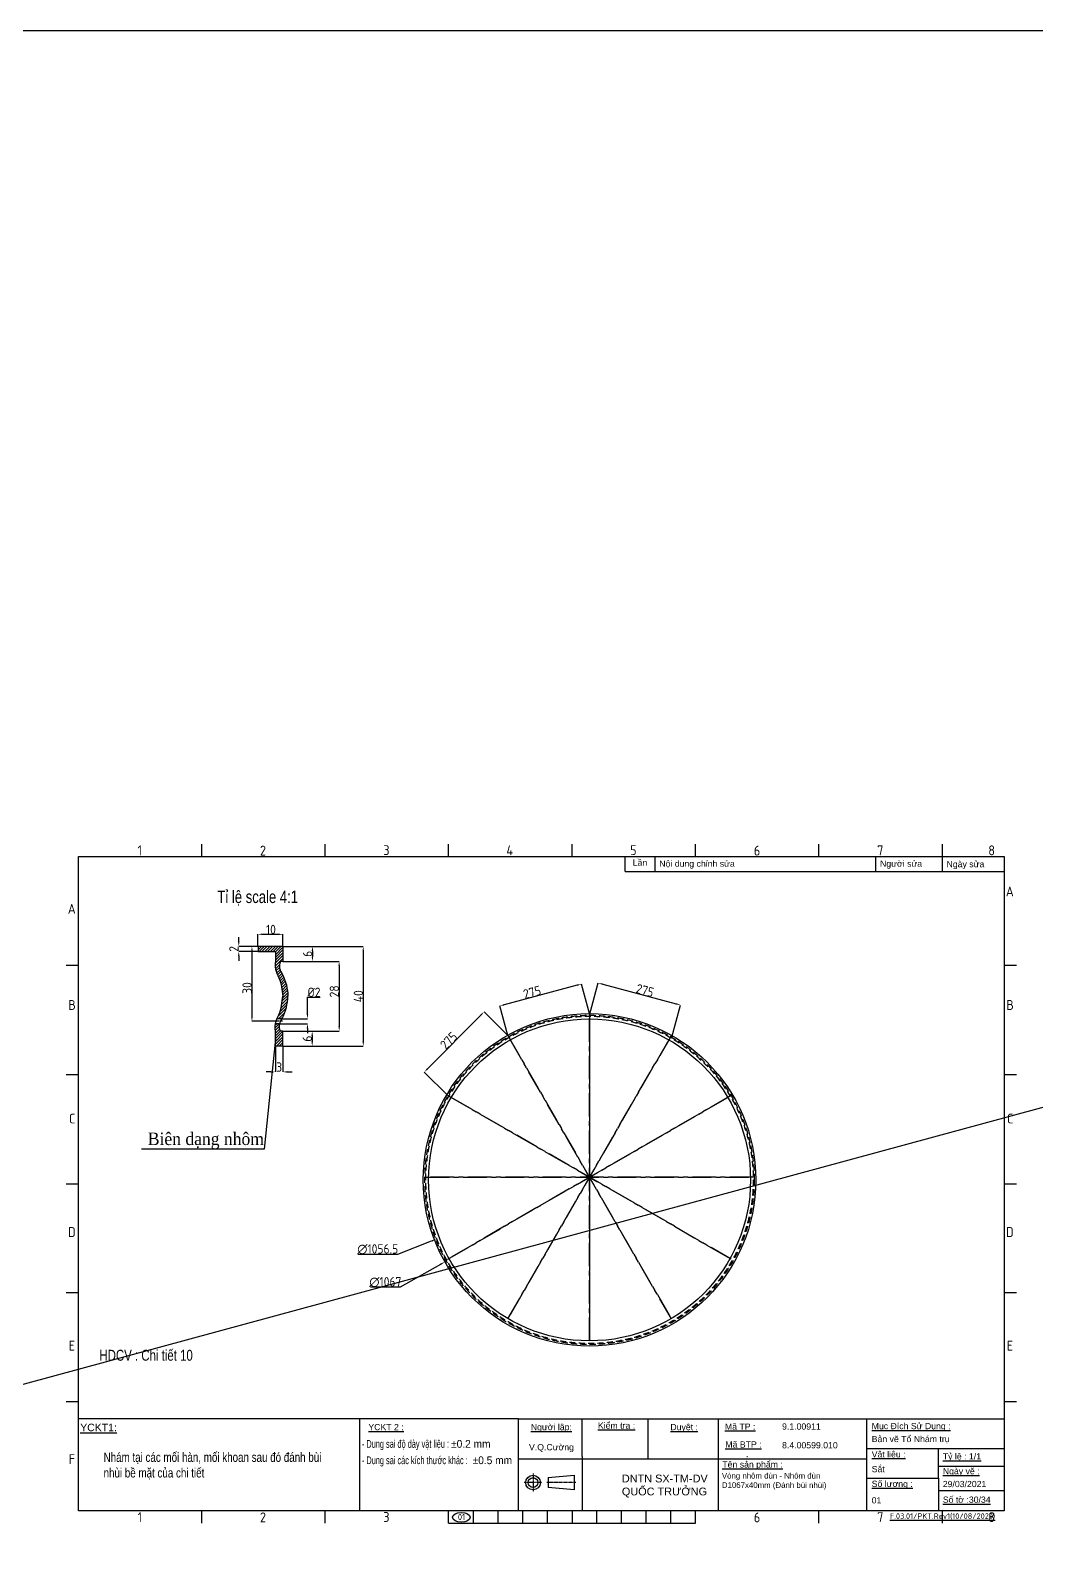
# Model space of a CAD drawing. Header units: millimetres. Extents: x -205945 to -46279, y 28253 to 108078.
# Drawn here: x -82761 to -79536, y 42130 to 47014 of the extents above; entities that cross this region are included whole.
import ezdxf
from ezdxf import colors
from ezdxf.entities.mleader import LeaderData, LeaderLine
from ezdxf.math import Vec2, Vec3

# ---------------------------------------------------------------- set-up
doc = ezdxf.new("R2010")
doc.units = ezdxf.units.MM
doc.header["$PDMODE"] = 2
for name, pattern in [('CENTER', [2, 1.25, -0.25, 0.25, -0.25]), ('CENTERX2', [4, 2.5, -0.5, 0.5, -0.5]), ('CONTPVMNIL', [0]), ('DASHEDX2', [1.5, 1, -0.5])]:
    doc.linetypes.add(name, pattern=pattern)
doc.layers.get('0').update_dxf_attribs({"linetype": 'CONTPVMNIL'})
doc.layers.get('DEFPOINTS').update_dxf_attribs({"color": 6})
for name, color, linetype in [('CENTER', 1, 'CENTERX2'), ('FRAME050', 6, 'Continuous'), ('hatch', 4, 'DASHEDX2'), ('MAIN', 7, 'Continuous')]:
    doc.layers.add(name, color=color, linetype=linetype)
doc.styles.add('ISOCP', font='isocp')
doc.styles.add('SLDTEXTSTYLE1', font='timesi.ttf', dxfattribs={"width": 0.933})
doc.styles.add('SLDTEXTSTYLE3', font='TXT', dxfattribs={"width": 0.65, "bigfont": 'bigfont'})
doc.styles.get("Standard").update_dxf_attribs({"font": 'isocp.shx'})
doc.styles.add('style1', font='arial.ttf', dxfattribs={"width": 0.75})
doc.dimstyles.new('Dim20$0', dxfattribs={"dimtxt": 20, "dimasz": 10, "dimexe": 0, "dimexo": 0, "dimgap": 0.6, "dimtad": 1, "dimtoh": 1, "dimdsep": 46, "dimtxsty": 'ISOCP', "dimcen": 0, "dimclrd": 3, "dimclre": 3, "dimclrt": 7, "dimadec": 3, "dimazin": 2, "dimtp": 0.05, "dimtm": 0.05, "dimtfac": 0.7, "dimtofl": 0, "dimtmove": 0, "dimatfit": 3, "dimfxl": 0, "dimtolj": 1, "dimarcsym": 0})
doc.dimstyles.new('Dim20$3', dxfattribs={"dimtxt": 20, "dimasz": 10, "dimexe": 0, "dimexo": 0, "dimgap": 0.6, "dimtad": 1, "dimtoh": 1, "dimdsep": 46, "dimtxsty": 'ISOCP', "dimcen": 0, "dimclrd": 3, "dimclre": 3, "dimclrt": 7, "dimadec": 3, "dimazin": 2, "dimtp": 0.05, "dimtm": 0.05, "dimtfac": 0.7, "dimtofl": 0, "dimtmove": 0, "dimatfit": 3, "dimfxl": 0, "dimtolj": 1, "dimarcsym": 0})

# ---------------------------------------------------------------- blocks, each defined once
blk = doc.blocks.new('ẢERHAEEH')
at = {"layer": 'FRAME050'}
for p, q in [((-261.36, 213.96), (-261.36, 217.92)), ((-221.76, 213.96), (-221.76, 217.92)), ((-182.16, 213.96), (-182.16, 217.92)), ((-142.56, 213.96), (-142.56, 217.92)), ((-102.96, 213.96), (-102.96, 217.92)), ((-63.36, 213.96), (-63.36, 217.92)), ((-23.76, 213.96), (-23.76, 217.92)), ((-300.96, 178.96), (-304.92, 178.96)), ((0, 178.96), (-3.96, 178.96)), ((-300.96, 143.96), (-304.92, 143.96)), ((0, 143.96), (-3.96, 143.96)), ((-304.92, 108.96), (-300.96, 108.96)), ((-3.96, 108.96), (0, 108.96)), ((-300.96, 73.96), (-304.92, 73.96)), ((0, 73.96), (-3.96, 73.96)), ((-300.96, 38.96), (-304.92, 38.96)), ((0, 38.96), (-3.96, 38.96)), ((-261.36, 0), (-261.36, 3.96)), ((-221.76, 0), (-221.76, 3.96)), ((-182.16, 0), (-182.16, 3.96)), ((-182.16, 0), (-102.96, 0)), ((-174.24, 0), (-174.24, 3.96)), ((-166.32, 0), (-166.32, 3.96)), ((-158.4, 0), (-158.4, 3.96)), ((-150.48, 0), (-150.48, 3.96)), ((-142.56, 3.96), (-142.56, 0)), ((-134.64, 0), (-134.64, 3.96)), ((-126.72, 0), (-126.72, 3.96)), ((-118.8, 0), (-118.8, 3.96)), ((-110.88, 0), (-110.88, 3.96)), ((-102.96, 0), (-102.96, 3.96)), ((-63.36, 0), (-63.36, 3.96)), ((-23.76, 0), (-23.76, 3.96))]:
    blk.add_line(p, q, dxfattribs=at)
at = {"layer": 'MAIN', "color": 7, "linetype": 'Continuous'}
blk.add_lwpolyline([(-300.96, 213.96), (-3.96, 213.96), (-3.96, 3.96), (-300.96, 3.96)], close=True, dxfattribs=at)
at = {"layer": 'FRAME050', "style": 'ISOCP'}
for s, p in [('1', (-281.95, 214.36)), ('2', (-242.72, 214.28)), ('3', (-203.13, 214.42)), ('4', (-163.63, 214.36)), ('5', (-123.93, 214.42)), ('6', (-84.25, 214.28)), ('7', (-44.67, 214.36)), ('8', (-9.03, 214.36)), ('A', (-3.41, 201.17)), ('A', (-304.37, 195.59)), ('B', (-304.21, 164.74)), ('B', (-3.25, 164.74)), ('C', (-303.97, 128.3)), ('C', (-3.01, 128.3)), ('D', (-304.3, 91.87)), ('D', (-3.34, 91.87)), ('E', (-304.05, 55.44)), ('E', (-3.09, 55.44)), ('F', (-304.05, 19.01)), ('1', (-281.95, 0.4)), ('2', (-242.72, 0.32)), ('3', (-203.13, 0.46)), ('6', (-84.25, 0.32)), ('7', (-44.67, 0.4)), ('8', (-9.03, 0.4))]:
    blk.add_text(s, height=3.17, dxfattribs=at).set_placement(p)
blk = doc.blocks.new('*D168')
at = {"color": 3, "lineweight": -2, "ltscale": 30, "transparency": 16777216}
for p, q in [((-81975.1, 43755.2), (-81975.1, 43672.4)), ((-81951.1, 43755.2), (-81951.1, 43672.4)), ((-81990.1, 43672.4), (-82005.1, 43672.4)), ((-81936.1, 43672.4), (-81921.1, 43672.4))]:
    blk.add_line(p, q, dxfattribs=at)
at = {"color": 3, "ltscale": 30, "transparency": 16777216}
for points in [[(-81990.1, 43674.9), (-81990.1, 43669.9), (-81975.1, 43672.4)], [(-81936.1, 43674.9), (-81936.1, 43669.9), (-81951.1, 43672.4)]]:
    blk.add_solid(points, dxfattribs=at)
at = {"layer": 'DEFPOINTS', "color": 0, "ltscale": 30, "transparency": 16777216}
for p in [(-81975.1, 43755.2), (-81951.1, 43755.2), (-81951.1, 43672.4)]:
    blk.add_point(p, dxfattribs=at)
at = {"color": 7, "ltscale": 30, "transparency": 16777216, "insert": (-81963.1, 43688), "char_height": 30, "attachment_point": 5, "style": 'ISOCP'}
blk.add_mtext('\\A1;3', dxfattribs=at)
blk = doc.blocks.new('*D169')
at = {"color": 3, "lineweight": -2, "ltscale": 30, "transparency": 16777216}
for p, q in [((-81951.1, 43803.2), (-81857.2, 43803.2)), ((-81857.2, 43788.2), (-81857.2, 43770.2)), ((-81951.1, 43755.2), (-81857.2, 43755.2))]:
    blk.add_line(p, q, dxfattribs=at)
at = {"color": 3, "ltscale": 30, "transparency": 16777216}
for points in [[(-81859.7, 43788.2), (-81854.7, 43788.2), (-81857.2, 43803.2)], [(-81859.7, 43770.2), (-81854.7, 43770.2), (-81857.2, 43755.2)]]:
    blk.add_solid(points, dxfattribs=at)
at = {"layer": 'DEFPOINTS', "color": 0, "ltscale": 30, "transparency": 16777216}
for p in [(-81951.1, 43803.2), (-81951.1, 43755.2), (-81857.2, 43755.2)]:
    blk.add_point(p, dxfattribs=at)
at = {"color": 7, "ltscale": 30, "transparency": 16777216, "insert": (-81872.8, 43779.2), "char_height": 30, "attachment_point": 5, "rotation": 90, "style": 'ISOCP'}
blk.add_mtext('\\A1;6', dxfattribs=at)
blk = doc.blocks.new('*D170')
at = {"color": 3, "lineweight": -2, "ltscale": 30, "transparency": 16777216}
for p, q in [((-81951.1, 44075.2), (-81856.4, 44075.2)), ((-81856.4, 44060.2), (-81856.4, 44042.2)), ((-81951.1, 44027.2), (-81856.4, 44027.2))]:
    blk.add_line(p, q, dxfattribs=at)
at = {"color": 3, "ltscale": 30, "transparency": 16777216}
for points in [[(-81858.9, 44060.2), (-81853.9, 44060.2), (-81856.4, 44075.2)], [(-81858.9, 44042.2), (-81853.9, 44042.2), (-81856.4, 44027.2)]]:
    blk.add_solid(points, dxfattribs=at)
at = {"layer": 'DEFPOINTS', "color": 0, "ltscale": 30, "transparency": 16777216}
for p in [(-81951.1, 44075.2), (-81951.1, 44027.2), (-81856.4, 44027.2)]:
    blk.add_point(p, dxfattribs=at)
at = {"color": 7, "ltscale": 30, "transparency": 16777216, "insert": (-81872, 44051.2), "char_height": 30, "attachment_point": 5, "rotation": 90, "style": 'ISOCP'}
blk.add_mtext('\\A1;6', dxfattribs=at)
blk = doc.blocks.new('*D171')
at = {"color": 3, "lineweight": -2, "ltscale": 30, "transparency": 16777216}
for p, q in [((-82031.1, 44075.2), (-82031.1, 44114)), ((-82016.1, 44114), (-81966.1, 44114)), ((-81951.1, 44075.2), (-81951.1, 44114))]:
    blk.add_line(p, q, dxfattribs=at)
at = {"color": 3, "ltscale": 30, "transparency": 16777216}
for points in [[(-82016.1, 44116.5), (-82016.1, 44111.5), (-82031.1, 44114)], [(-81966.1, 44116.5), (-81966.1, 44111.5), (-81951.1, 44114)]]:
    blk.add_solid(points, dxfattribs=at)
at = {"layer": 'DEFPOINTS', "color": 0, "ltscale": 30, "transparency": 16777216}
for p in [(-81951.1, 44114), (-82031.1, 44075.2), (-81951.1, 44075.2)]:
    blk.add_point(p, dxfattribs=at)
at = {"color": 7, "ltscale": 30, "transparency": 16777216, "insert": (-81989.7, 44129.6), "char_height": 30, "attachment_point": 5, "style": 'ISOCP'}
blk.add_mtext('\\A1;10', dxfattribs=at)
blk = doc.blocks.new('*D172')
at = {"color": 3, "lineweight": -2, "ltscale": 30, "transparency": 16777216}
for p, q in [((-82092.8, 44090.2), (-82092.8, 44105.2)), ((-82031.1, 44075.2), (-82092.8, 44075.2)), ((-82031.1, 44059.2), (-82092.8, 44059.2)), ((-82092.8, 44044.2), (-82092.8, 44029.2))]:
    blk.add_line(p, q, dxfattribs=at)
at = {"color": 3, "ltscale": 30, "transparency": 16777216}
for points in [[(-82095.3, 44090.2), (-82090.3, 44090.2), (-82092.8, 44075.2)], [(-82095.3, 44044.2), (-82090.3, 44044.2), (-82092.8, 44059.2)]]:
    blk.add_solid(points, dxfattribs=at)
at = {"layer": 'DEFPOINTS', "color": 0, "ltscale": 30, "transparency": 16777216}
for p in [(-82092.8, 44059.2), (-82031.1, 44075.2), (-82031.1, 44059.2)]:
    blk.add_point(p, dxfattribs=at)
at = {"color": 7, "ltscale": 30, "transparency": 16777216, "insert": (-82108.4, 44067.2), "char_height": 30, "attachment_point": 5, "rotation": 90, "style": 'ISOCP'}
blk.add_mtext('\\A1;2', dxfattribs=at)
blk = doc.blocks.new('*D166')
at = {"color": 3, "lineweight": -2, "ltscale": 30, "transparency": 16777216}
for p, q in [((-81872.5, 43858.2), (-81872.5, 43912.4)), ((-81872.5, 43912.4), (-81831.1, 43912.4)), ((-81961.3, 43827.2), (-81872.5, 43827.2)), ((-81953.7, 43843.2), (-81872.5, 43843.2)), ((-81872.5, 43812.2), (-81872.5, 43797.2))]:
    blk.add_line(p, q, dxfattribs=at)
at = {"color": 3, "ltscale": 30, "transparency": 16777216}
for points in [[(-81875, 43858.2), (-81870, 43858.2), (-81872.5, 43843.2)], [(-81875, 43812.2), (-81870, 43812.2), (-81872.5, 43827.2)]]:
    blk.add_solid(points, dxfattribs=at)
at = {"layer": 'DEFPOINTS', "color": 0, "ltscale": 30, "transparency": 16777216}
for p in [(-81961.3, 43827.2, 0), (-81953.7, 43843.2, 0), (-81872.5, 43827.2)]:
    blk.add_point(p, dxfattribs=at)
at = {"color": 7, "ltscale": 30, "transparency": 16777216, "insert": (-81851.5, 43928), "char_height": 30, "attachment_point": 5, "style": 'ISOCP'}
blk.add_mtext('\\A1;%%C2', dxfattribs=at)
blk = doc.blocks.new('*D167')
at = {"color": 3, "lineweight": -2, "ltscale": 30, "transparency": 16777216}
for p, q in [((-81951.1, 44027.2), (-81770.6, 44027.2)), ((-81770.6, 44012.2), (-81770.6, 43818.2)), ((-81951.1, 43803.2), (-81770.6, 43803.2))]:
    blk.add_line(p, q, dxfattribs=at)
at = {"color": 3, "ltscale": 30, "transparency": 16777216}
for points in [[(-81773.1, 44012.2), (-81768.1, 44012.2), (-81770.6, 44027.2)], [(-81773.1, 43818.2), (-81768.1, 43818.2), (-81770.6, 43803.2)]]:
    blk.add_solid(points, dxfattribs=at)
at = {"layer": 'DEFPOINTS', "color": 0, "ltscale": 30, "transparency": 16777216}
for p in [(-81951.1, 44027.2, 0), (-81951.1, 43803.2, 0), (-81770.6, 43803.2)]:
    blk.add_point(p, dxfattribs=at)
at = {"color": 7, "ltscale": 30, "transparency": 16777216, "insert": (-81786.2, 43930.8), "char_height": 30, "attachment_point": 5, "rotation": 90, "style": 'ISOCP'}
blk.add_mtext('\\A1;28', dxfattribs=at)
blk = doc.blocks.new('*D164')
at = {"color": 3, "lineweight": -2, "ltscale": 30, "transparency": 16777216}
for p, q in [((-81573.5, 42982.4), (-81444.5, 43055.5)), ((-81670.5, 42982.4), (-81573.5, 42982.4))]:
    blk.add_line(p, q, dxfattribs=at)
at = {"color": 3, "ltscale": 30, "transparency": 16777216}
blk.add_solid([(-81445.8, 43057.7), (-81443.3, 43053.3), (-81431.5, 43062.9)], dxfattribs=at)
at = {"layer": 'DEFPOINTS', "color": 0, "ltscale": 30, "transparency": 16777216}
for p in [(-80503.2, 43589), (-81431.5, 43062.9)]:
    blk.add_point(p, dxfattribs=at)
at = {"color": 7, "ltscale": 30, "transparency": 16777216, "insert": (-81622.5, 42998), "char_height": 30, "attachment_point": 5, "style": 'ISOCP'}
blk.add_mtext('\\A1;∅1067', dxfattribs=at)
blk = doc.blocks.new('*D165')
at = {"color": 3, "lineweight": -2, "ltscale": 30, "transparency": 16777216}
for p, q in [((-81582.4, 43087.9), (-81474, 43129.9)), ((-81710.7, 43087.9), (-81582.4, 43087.9))]:
    blk.add_line(p, q, dxfattribs=at)
at = {"color": 3, "ltscale": 30, "transparency": 16777216}
blk.add_solid([(-81474.9, 43132.2), (-81473, 43127.5), (-81460, 43135.3)], dxfattribs=at)
at = {"layer": 'DEFPOINTS', "color": 0, "ltscale": 30, "transparency": 16777216}
for p in [(-80474.7, 43516.6), (-81460, 43135.3)]:
    blk.add_point(p, dxfattribs=at)
at = {"color": 7, "ltscale": 30, "transparency": 16777216, "insert": (-81647, 43103.5), "char_height": 30, "attachment_point": 5, "style": 'ISOCP'}
blk.add_mtext('\\A1;∅1056.5', dxfattribs=at)
blk = doc.blocks.new('*D161')
at = {"color": 3, "lineweight": -2, "ltscale": 30, "transparency": 16777216}
for p, q in [((-80967.3, 43854.2), (-80939.6, 43957.8)), ((-80925.1, 43953.9), (-80689.9, 43890.9)), ((-80703.2, 43783.4), (-80675.4, 43887))]:
    blk.add_line(p, q, dxfattribs=at)
at = {"color": 3, "ltscale": 30, "transparency": 16777216}
for points in [[(-80924.4, 43956.3), (-80925.7, 43951.5), (-80939.6, 43957.8)], [(-80689.3, 43893.3), (-80690.6, 43888.5), (-80675.4, 43887)]]:
    blk.add_solid(points, dxfattribs=at)
at = {"layer": 'DEFPOINTS', "color": 0, "ltscale": 30, "transparency": 16777216}
for p in [(-80675.4, 43887), (-80967.3, 43854.2), (-80703.2, 43783.4)]:
    blk.add_point(p, dxfattribs=at)
at = {"color": 7, "ltscale": 30, "transparency": 16777216, "insert": (-80789.5, 43933.8), "char_height": 30, "attachment_point": 5, "rotation": 345, "style": 'ISOCP'}
blk.add_mtext('\\A1;275', dxfattribs=at)
blk = doc.blocks.new('*U159')
at = {"layer": 'CENTER', "ltscale": 30}
blk.add_line((0, 0), (0, 1050), dxfattribs=at)
blk = doc.blocks.new('*U160')
at = {"color": 0, "linetype": 'ByBlock', "lineweight": -2, "transparency": 16777216}
blk.add_blockref('*U159', (-89141.9, 43003.4), dxfattribs=at)
for p, rotation in [((-89141.9, 44053.4), 180), ((-88879.4, 43073.7), 30), ((-88879.4, 43983.1), 150), ((-89404.4, 43983.1), 210), ((-89404.4, 43073.7), 329.9999999999999), ((-88687.2, 43265.9), 59.99999999999996), ((-88687.2, 43790.9), 120), ((-89596.6, 43790.9), 240), ((-89596.6, 43265.9), 300.0000000000001), ((-88616.9, 43528.4), 90), ((-89666.9, 43528.4), 270)]:
    blk.add_blockref('*U159', p, dxfattribs=dict(at, rotation=rotation))
blk = doc.blocks.new('*D162')
at = {"color": 3, "lineweight": -2, "ltscale": 30, "transparency": 16777216}
for p, q in [((-81007.3, 43950.6), (-81240.8, 43888.1)), ((-80967.3, 43859.4), (-80992.8, 43954.5)), ((-81229.8, 43789.1), (-81255.3, 43884.2))]:
    blk.add_line(p, q, dxfattribs=at)
at = {"color": 3, "ltscale": 30, "transparency": 16777216}
for points in [[(-81007.9, 43953.1), (-81006.6, 43948.2), (-80992.8, 43954.5)], [(-81241.5, 43890.5), (-81240.2, 43885.7), (-81255.3, 43884.2)]]:
    blk.add_solid(points, dxfattribs=at)
at = {"layer": 'DEFPOINTS', "color": 0, "ltscale": 30, "transparency": 16777216}
for p in [(-81255.3, 43884.2), (-80967.3, 43859.4), (-81229.8, 43789.1)]:
    blk.add_point(p, dxfattribs=at)
at = {"color": 7, "ltscale": 30, "transparency": 16777216, "insert": (-81151.6, 43928.1), "char_height": 30, "attachment_point": 5, "rotation": 15, "style": 'ISOCP'}
blk.add_mtext('\\A1;275', dxfattribs=at)
blk = doc.blocks.new('*D163')
at = {"color": 3, "lineweight": -2, "ltscale": 30, "transparency": 16777216}
for p, q in [((-81230.1, 43790.2), (-81305.7, 43865.2)), ((-81316.2, 43854.6), (-81487, 43682.6)), ((-81422, 43596.9), (-81497.5, 43671.9))]:
    blk.add_line(p, q, dxfattribs=at)
at = {"color": 3, "ltscale": 30, "transparency": 16777216}
for points in [[(-81318, 43856.3), (-81314.5, 43852.8), (-81305.7, 43865.2)], [(-81488.8, 43684.3), (-81485.2, 43680.8), (-81497.5, 43671.9)]]:
    blk.add_solid(points, dxfattribs=at)
at = {"layer": 'DEFPOINTS', "color": 0, "ltscale": 30, "transparency": 16777216}
for p in [(-81230.1, 43790.2), (-81497.5, 43671.9), (-81422, 43596.9)]:
    blk.add_point(p, dxfattribs=at)
at = {"color": 7, "ltscale": 30, "transparency": 16777216, "insert": (-81419.2, 43773), "char_height": 30, "attachment_point": 5, "rotation": 45.2111, "style": 'ISOCP'}
blk.add_mtext('\\A1;275', dxfattribs=at)
blk = doc.blocks.new('*D241')
at = {"color": 3, "lineweight": -2, "ltscale": 30, "transparency": 16777216}
for p, q in [((-81951.1, 44075.2), (-81693.4, 44075.2)), ((-81693.4, 44060.2), (-81693.4, 43770.2)), ((-81951.1, 43755.2), (-81693.4, 43755.2))]:
    blk.add_line(p, q, dxfattribs=at)
at = {"color": 3, "ltscale": 30, "transparency": 16777216}
for points in [[(-81695.9, 44060.2), (-81690.9, 44060.2), (-81693.4, 44075.2)], [(-81695.9, 43770.2), (-81690.9, 43770.2), (-81693.4, 43755.2)]]:
    blk.add_solid(points, dxfattribs=at)
at = {"layer": 'DEFPOINTS', "color": 0, "ltscale": 30, "transparency": 16777216}
for p in [(-81951.1, 44075.2, 0), (-81951.1, 43755.2, 0), (-81693.4, 43755.2)]:
    blk.add_point(p, dxfattribs=at)
at = {"color": 7, "ltscale": 30, "transparency": 16777216, "insert": (-81709, 43915.2), "char_height": 30, "attachment_point": 5, "rotation": 90, "style": 'ISOCP'}
blk.add_mtext('\\A1;40', dxfattribs=at)
blk = doc.blocks.new('*D275')
at = {"color": 3, "lineweight": -2, "ltscale": 30, "transparency": 16777216}
for p, q in [((-82029.3, 44075.2), (-82050.5, 44075.2)), ((-82050.5, 44060.2), (-82050.5, 43850.2)), ((-81972.9, 43835.2), (-82050.5, 43835.2))]:
    blk.add_line(p, q, dxfattribs=at)
at = {"color": 3, "ltscale": 30, "transparency": 16777216}
for points in [[(-82053, 44060.2), (-82048, 44060.2), (-82050.5, 44075.2)], [(-82053, 43850.2), (-82048, 43850.2), (-82050.5, 43835.2)]]:
    blk.add_solid(points, dxfattribs=at)
at = {"layer": 'DEFPOINTS', "color": 0, "ltscale": 30, "transparency": 16777216}
for p in [(-82029.3, 44075.2, 0), (-82050.5, 43835.2), (-81972.9, 43835.2, 0)]:
    blk.add_point(p, dxfattribs=at)
at = {"color": 7, "ltscale": 30, "transparency": 16777216, "insert": (-82066.1, 43941.6), "char_height": 30, "attachment_point": 5, "rotation": 90, "style": 'ISOCP'}
blk.add_mtext('\\A1;30', dxfattribs=at)

msp = doc.modelspace()

# ---------------------------------------------------------------- linework, layer by layer
at = {"ltscale": 30}
for p, q in [((-135875.365, 28252.757), (-66788.624, 47014.308)), ((-81951.065, 44075.199, 0), (-82031.065, 44075.199, 0)), ((-82031.065, 44075.199, 0), (-82031.065, 44059.199, 0)), ((-82031.065, 44059.199, 0), (-81975.065, 44059.199, 0)), ((-81975.065, 44059.199, 0), (-81975.065, 44027.199, 0)), ((-81951.065, 44075.199, 0), (-81951.065, 44027.199, 0)), ((-81951.065, 44027.199, 0), (-81959.065, 44027.199, 0)), ((-81961.325, 43827.199, 0), (-81975.186, 43827.199, 0)), ((-81953.732, 43843.199, 0), (-81969.728, 43843.199, 0)), ((-81975.065, 43755.199, 0), (-81975.065, 43803.199, 0)), ((-81951.065, 43803.199, 0), (-81959.065, 43803.199, 0)), ((-81951.065, 43755.199, 0), (-81951.065, 43803.199, 0)), ((-81951.065, 43755.199, 0), (-81975.065, 43755.199, 0))]:
    msp.add_line(p, q, dxfattribs=at)
at = {"linetype": 'Continuous', "ltscale": 30}
for p, q in [((-82031.065, 44073.433, 0), (-82029.298, 44075.199, 0)), ((-82031.065, 44064.452, 0), (-82020.318, 44075.199, 0)), ((-82027.338, 44059.199, 0), (-82011.338, 44075.199, 0)), ((-82018.357, 44059.199, 0), (-82002.357, 44075.199, 0)), ((-82009.377, 44059.199, 0), (-81993.377, 44075.199, 0)), ((-82000.397, 44059.199, 0), (-81984.397, 44075.199, 0)), ((-81991.417, 44059.199, 0), (-81975.417, 44075.199, 0)), ((-81982.436, 44059.199, 0), (-81966.436, 44075.199, 0)), ((-81975.065, 44057.59, 0), (-81957.456, 44075.199, 0)), ((-81975.065, 44048.61, 0), (-81951.065, 44072.61, 0)), ((-81975.065, 44039.63, 0), (-81951.065, 44063.63, 0)), ((-81975.943, 44011.811, 0), (-81951.065, 44036.689, 0)), ((-81975.587, 44021.147, 0), (-81951.065, 44045.669, 0)), ((-81975.243, 44003.53, 0), (-81961.392, 44017.382, 0)), ((-81975.065, 44030.65, 0), (-81951.065, 44054.65, 0)), ((-81973.421, 43996.372, 0), (-81962.084, 44007.709, 0)), ((-81951.575, 44027.199, 0), (-81951.065, 44027.709, 0)), ((-81970.921, 43989.892, 0), (-81960.426, 44000.387, 0)), ((-81968.115, 43983.718, 0), (-81957.605, 43994.228, 0)), ((-81965.264, 43977.589, 0), (-81954.416, 43988.437, 0)), ((-81962.603, 43971.27, 0), (-81951.305, 43982.568, 0)), ((-81960.259, 43964.634, 0), (-81948.433, 43976.459, 0)), ((-81958.227, 43957.685, 0), (-81945.81, 43970.101, 0)), ((-81956.487, 43950.445, 0), (-81943.446, 43963.485, 0)), ((-81955.009, 43942.943, 0), (-81941.349, 43956.602, 0)), ((-81953.75, 43935.221, 0), (-81939.53, 43949.441, 0)), ((-81953.067, 43899.983, 0), (-81935.285, 43917.765, 0)), ((-81952.659, 43927.332, 0), (-81938, 43941.991, 0)), ((-81951.767, 43910.263, 0), (-81935.861, 43926.169, 0)), ((-81951.672, 43919.339, 0), (-81936.772, 43934.239, 0)), ((-81966.061, 43851.068, 0), (-81940.618, 43876.511, 0)), ((-81966.061, 43851.068, 0), (-81940.618, 43876.511, 0)), ((-81964.95, 43843.199, 0), (-81944.606, 43863.543, 0)), ((-81964.95, 43843.199, 0), (-81944.606, 43863.543, 0)), ((-81960.218, 43865.891, 0), (-81938.067, 43888.043, 0)), ((-81960.218, 43865.891, 0), (-81938.067, 43888.043, 0)), ((-81956.873, 43878.216, 0), (-81936.454, 43898.636, 0)), ((-81956.873, 43878.216, 0), (-81936.454, 43898.636, 0)), ((-81954.67, 43889.4, 0), (-81935.519, 43908.551, 0)), ((-81954.67, 43889.4, 0), (-81935.519, 43908.551, 0)), ((-81975.884, 43814.304, 0), (-81962.989, 43827.199, 0)), ((-81975.688, 43823.481, 0), (-81971.969, 43827.199, 0)), ((-81975.309, 43805.899, 0), (-81962.126, 43819.083, 0)), ((-81975.065, 43797.163, 0), (-81961.032, 43811.196, 0)), ((-81973.056, 43835.093, 0), (-81972.95, 43835.199, 0)), ((-81973.056, 43835.093, 0), (-81972.95, 43835.199, 0)), ((-81955.969, 43843.199, 0), (-81951.271, 43847.898, 0)), ((-81955.969, 43843.199, 0), (-81951.271, 43847.898, 0)), ((-81975.065, 43788.183, 0), (-81959.27, 43803.978, 0)), ((-81975.065, 43779.203, 0), (-81951.068, 43803.199, 0)), ((-81975.065, 43770.222, 0), (-81951.065, 43794.222, 0)), ((-81975.065, 43761.242, 0), (-81951.065, 43785.242, 0)), ((-81972.127, 43755.199, 0), (-81951.065, 43776.262, 0)), ((-81963.147, 43755.199, 0), (-81951.065, 43767.282, 0)), ((-81954.167, 43755.199, 0), (-81951.065, 43758.301, 0))]:
    msp.add_line(p, q, dxfattribs=at)
for p, q in [((-81194.988, 42559.479, 0), (-82607.34, 42559.479, 0)), ((-81705.463, 42559.479, 0), (-81705.463, 42263.549, 0)), ((-80779.936, 42559.479, 0), (-80779.936, 42430.452, 0)), ((-80078.05, 42463.953, 0), (-80078.05, 42559.479, 0)), ((-81194.988, 42430.452, 0), (-80553.427, 42430.452, 0)), ((-80991.034, 42438.656, 0), (-80991.034, 42263.549, 0)), ((-80462.302, 42438.656, 0), (-80461.02, 42438.656, 0)), ((-79847.649, 42407.681, 0), (-79637.34, 42407.681, 0)), ((-79847.649, 42329.253, 0), (-79637.34, 42329.253, 0))]:
    msp.add_line(p, q)
at = {"ltscale": 3}
msp.add_line((-80553.427, 42430.452, 0), (-80078.05, 42430.452, 0), dxfattribs=at)
at = {"linetype": 'ByBlock'}
msp.add_line((-79847.649, 42369.149, 0), (-79847.649, 42263.549, 0), dxfattribs=at)
at = {"ltscale": 30}
msp.add_lwpolyline([(-135875.365, 47014.308), (-66788.624, 47014.308), (-66788.624, 28252.757), (-135875.365, 28252.757)], close=True, dxfattribs=at)
for radius in [533.5, 516.5]:
    msp.add_circle((-80967.321, 43325.934, 0), radius, dxfattribs=at)
at = {"color": 1}
msp.add_ellipse((-81378.812, 42243.29, 0), major_axis=(-28.105, 0), ratio=0.55171628, dxfattribs=at)
at = {"ltscale": 30}
for points in [[(-81975.065, 44027.199, 0), (-81975.065, 44002.545, 0), (-81963.884, 43974.439, 0), (-81951.182, 43915.199, 0)], [(-81975.065, 43803.199, 0), (-81975.065, 43827.853, 0), (-81963.884, 43855.959, 0), (-81951.182, 43915.199, 0)]]:
    msp.add_spline(points, degree=3, dxfattribs=at)
for points in [[(-81959.065, 44027.199, 0), (-81961.038, 44019.709, 0), (-81964.835, 44005.297, 0), (-81942.811, 43971.176, 0), (-81936.018, 43939.745, 0), (-81935.182, 43915.199, 0)], [(-81959.065, 43803.199, 0), (-81961.038, 43810.69, 0), (-81964.835, 43825.102, 0), (-81942.811, 43859.223, 0), (-81936.018, 43890.654, 0), (-81935.182, 43915.199, 0)]]:
    msp.add_open_spline(points, degree=3, knots=[0, 0, 0, 0, 2.76579234, 5.32139725, 14.50786212, 14.50786212, 14.50786212, 14.50786212], dxfattribs=at)
at = {"layer": 'CENTER', "ltscale": 3}
msp.add_line((-81952.108, 43835.199, 0), (-81979.019, 43835.199, 0), dxfattribs=at)
at = {"layer": 'CENTER', "ltscale": 30}
msp.add_line((-80967.321, 43842.434, 0), (-80967.321, 42809.434, 0), dxfattribs=at)
at = {"layer": 'CENTER', "color": 1, "linetype": 'CENTER', "ltscale": 0.05}
for p, q in [((-81119.958, 42354.817, 0), (-81177.003, 42354.817, 0)), ((-81148.48, 42383.34, 0), (-81148.48, 42326.295, 0))]:
    msp.add_line(p, q, dxfattribs=at)
at = {"layer": 'CENTER'}
msp.add_line((-81011.743, 42354.817, 0), (-81104.175, 42354.817, 0), dxfattribs=at)
at = {"layer": 'hatch', "ltscale": 20}
for radius in [528.25, 525.25]:
    msp.add_circle((-80967.321, 43325.934, 0), radius, dxfattribs=at)
at = {"layer": 'MAIN'}
for p, q in [((-80852.96, 44315.549, 0), (-80852.96, 44363.549, 0)), ((-80756.96, 44315.549, 0), (-80756.96, 44363.549, 0)), ((-80048.683, 44315.549, 0), (-80048.683, 44363.549, 0)), ((-79835.34, 44315.549, 0), (-79835.34, 44363.549, 0)), ((-80852.96, 44315.549, 0), (-79637.34, 44315.549, 0)), ((-81194.988, 42559.479, 0), (-79637.34, 42559.479, 0)), ((-81194.988, 42430.452, 0), (-81194.988, 42559.479, 0)), ((-80991.034, 42438.656, 0), (-80991.034, 42559.479, 0)), ((-80553.427, 42463.953, 0), (-80553.427, 42559.479, 0)), ((-80553.427, 42369.149, 0), (-80553.427, 42463.953, 0)), ((-80078.05, 42463.953, 0), (-79637.34, 42463.953, 0)), ((-80078.05, 42369.149, 0), (-80078.05, 42463.953, 0)), ((-79847.649, 42369.149, 0), (-79847.649, 42463.953, 0)), ((-81194.988, 42263.549, 0), (-81194.988, 42430.452, 0)), ((-81100.531, 42370.499, 0), (-81016.253, 42378.34, 0)), ((-81100.531, 42370.499, 0), (-81100.531, 42339.136, 0)), ((-81016.253, 42378.34, 0), (-81016.253, 42331.295, 0)), ((-80553.427, 42263.549, 0), (-80553.427, 42369.149, 0)), ((-80078.05, 42369.149, 0), (-79847.649, 42369.149, 0)), ((-80078.05, 42263.549, 0), (-80078.05, 42369.149, 0)), ((-79836.143, 42369.149, 0), (-79835.723, 42369.149, 0)), ((-81016.253, 42331.295, 0), (-81100.531, 42339.136, 0))]:
    msp.add_line(p, q, dxfattribs=at)
for radius in [23.522, 15.682]:
    msp.add_circle((-81148.48, 42354.817, 0), radius, dxfattribs=at)

# ---------------------------------------------------------------- block references
at = {"xscale": 10, "yscale": 10, "zscale": 10}
msp.add_blockref('ẢERHAEEH', (-79597.74, 42223.949, 0), dxfattribs=at)
msp.add_blockref('*U160', (8174.571, -193.966, 0))

# ---------------------------------------------------------------- texts
at = {"attachment_point": 1}
for s, insert, char_height, width in [('{\\fArial|b0|i0|c0|p34;Lần}', (-80828.793, 44354.083, 0), 20, 24.50884), ('{\\fArial|b0|i0|c0|p34;\\LYCKT1:}', (-82601.436, 42543.519, 0), 24, 28.97216), ('{\\fArial|b0|i0|c0|p34;29/03/2021}', (-79834.04, 42360.096, 0), 20, 11.98235), ('{\\LF.03.01/PKT.Rev1(10/08/2020)}', (-80003.663, 42256.093, 0), 18, 28.97216)]:
    msp.add_mtext(s, dxfattribs=dict(at, insert=insert, char_height=char_height, width=width))
at = {"color": 0, "attachment_point": 1, "style": 'SLDTEXTSTYLE3'}
for s, insert, char_height, width in [('{\\fArial|b0|i0|c0|p34;\\W1;\\C256;Nội dung chỉnh sửa}', (-80743.561, 44350.777, 0), 20, 366.50686), ('{\\fArial|b0|i0|c0|p34;\\W1;\\C256;Người sửa}', (-80035.284, 44350.777, 0), 20, 366.50686), ('{\\fArial|b0|i0|c0|p34;\\W1;\\C256;Ngày sửa}', (-79821.941, 44349.043, 0), 20, 366.50686), ('{\\fArial|b0|i0|c0|p34;\\W1;\\L\\C256;YCKT 2 :}', (-81676.999, 42542.807, 0), 20, 138.94161), ('{\\fArial|b0|i0|c0|p34;\\W1;\\L\\C256;Người lập:}', (-81155.821, 42542.807, 0), 20, 138.94161), ('{\\fArial|b0|i0|c0|p34;\\W1;\\L\\C256;Kiểm tra :}', (-80940.566, 42547.65, 0), 20, 138.94161), ('{\\fArial|b0|i0|c0|p34;\\W1;\\L\\C256;Duyệt :}', (-80708.093, 42542.807, 0), 20, 138.94161), ('{\\fArial|b0|i0|c0|p34;\\W1;\\L\\C256;Mã TP :}', (-80532.953, 42544.238, 0), 20, 138.94161), ('{\\fArial|b0|i0|c0|p34;\\W1;\\C256;9.1.00911}', (-80349.665, 42544.53, 0), 20, 138.94161), ('{\\fArial|b0|i0|c0|p34;\\W1;\\L\\C256;Mục Đích Sử Dụng :}', (-80062.111, 42546.058, 0), 20, 265.20084), ('{\\fArial|b0|i0|c0|p34; - Dung sai độ dày vật liệu : \\W0.933;%%P0.2 mm}', (-81704.369, 42491.33, 0), 25, 805.87067), ('{\\fArial|b0|i0|c0|p34;\\W1;\\C256;Bản vẽ Tổ Nhám trụ}', (-80062.111, 42504.526, 0), 20, 265.20084), ('{\\fArial|b0|i0|c0|p34;\\W1;\\C256;V.Q.Cường}', (-81161.617, 42478.294, 0), 20, 138.94161), ('{\\fArial|b0|i0|c0|p34;\\W1;\\L\\C256;Mã BTP :}', (-80531.669, 42486.984, 0), 20, 138.94161), ('{\\fArial|b0|i0|c0|p34;\\W1;\\C256;8.4.00599.010}', (-80349.665, 42484.468, 0), 20, 138.94161), ('{\\fArial|b0|i0|c0|p34;\\W1;\\L\\C256;Vật liệu :}', (-80062.111, 42455.432, 0), 20, 138.94161), ('{\\fArial|b0|i0|c0|p34;\\W1;\\L\\C256;Tỷ lệ : 1/1}', (-79833.868, 42448.912, 0), 20, 138.94161), ('{\\fArial|b0|i0|c0|p34; - Dung sai các kích thước khác : \\W0.933; %%P0.5 mm}', (-81704.369, 42438.795, 0), 25, 805.87067), ('{\\fArial|b0|i0|c0|p34;\\W1;\\L\\C256;Tên sản phẩm :}', (-80541.321, 42422.924, 0), 20, 203.56136), ('{\\fArial|b0|i0|c0|p34;\\W1;\\C256;Sắt }', (-80062.111, 42408.03, 0), 20, 138.94161), ('{\\fArial|b0|i0|c0|p34;\\W1;\\L\\C256;Ngày vẽ :}', (-79833.868, 42401.334, 0), 20, 138.94161), ('{\\fArial|b0|i0|c0|p34;\\W1;\\C256;DNTN SX-TM-DV QUỐC TRƯỞNG}', (-80863.571, 42380.258, 0), 25, 372.53153), ('{\\fArial|b0|i0|c0|p34;\\W1;\\C256;Vòng nhôm đùn - Nhôm đùn D1067x40mm (Đánh bùi nhùi)}', (-80542.73, 42385.606, 0), 18, 470.24359), ('{\\fArial|b0|i0|c0|p34;\\W1;\\L\\C256;Số lượng :}', (-80062.111, 42360.628, 0), 20, 138.94161), ('{\\fArial|b0|i0|c0|p34;\\W1;\\C256;01}', (-80062.111, 42307.828, 0), 20, 138.94161), ('{\\fArial|b0|i0|c0|p34;\\W1;\\L\\C256;Số tờ :30/34}', (-79833.868, 42309.864, 0), 20, 176.16734)]:
    msp.add_mtext(s, dxfattribs=dict(at, insert=insert, char_height=char_height, width=width))
at = {"ltscale": 30, "attachment_point": 1, "style": 'style1'}
for s, insert, char_height, width in [('Tỉ lệ scale 4:1', (-82161.284, 44254.305, 0), 40, 420.04539), ('HDCV : Chi tiết 10^J ', (-82539.893, 42780.731, 0), 35, 329.01361), ('Nhám tại các mối hàn, mối khoan sau đó đánh bùi nhùi bề mặt của chi tiết', (-82526.504, 42451.066, 0), 30, 749.86086)]:
    msp.add_mtext(s, dxfattribs=dict(at, insert=insert, char_height=char_height, width=width))
at = {"color": 7, "insert": (-81389.774, 42254.231, 0), "char_height": 20, "width": 24.50884, "attachment_point": 1}
msp.add_mtext('01', dxfattribs=at)

# ---------------------------------------------------------------- dimensions: what is measured, and where the dimension line sits
at = {"ltscale": 30}
for base, p1, p2, picture, middle in [((-82092.77, 44059.199, 0), (-82031.065, 44075.199, 0), (-82031.065, 44059.199, 0), '*D172', (-82092.77, 44067.199, 0)), ((-82050.505, 43835.199), (-82029.298, 44075.199, 0), (-81972.95, 43835.199, 0), '*D275', (-82050.505, 43941.63)), ((-81856.378, 44027.199, 0), (-81951.065, 44075.199, 0), (-81951.065, 44027.199, 0), '*D170', (-81856.378, 44051.199, 0)), ((-81693.374, 43755.199), (-81951.065, 44075.199, 0), (-81951.065, 43755.199, 0), '*D241', (-81693.374, 43915.199)), ((-81770.611, 43803.199, 0), (-81951.065, 44027.199, 0), (-81951.065, 43803.199, 0), '*D167', (-81770.611, 43930.786, 0)), ((-81857.193, 43755.199, 0), (-81951.065, 43803.199, 0), (-81951.065, 43755.199, 0), '*D169', (-81857.193, 43779.199, 0))]:
    dim = msp.add_linear_dim(base=base, p1=p1, p2=p2, angle=90, dimstyle='Dim20$0', override={"dimtxt": 30, "dimasz": 15, "dimlfac": 0.125}, dxfattribs=at)
    dim.commit()
    dim.dimension.update_dxf_attribs({"geometry": picture, "text_midpoint": middle, "dimtype": 160})
for base, p1, p2, picture, middle in [((-81951.065, 44114.019, 0), (-82031.065, 44075.199, 0), (-81951.065, 44075.199, 0), '*D171', (-81989.698, 44114.019, 0)), ((-81951.065, 43672.45, 0), (-81975.065, 43755.199, 0), (-81951.065, 43755.199, 0), '*D168', (-81963.065, 43672.45, 0))]:
    dim = msp.add_linear_dim(base=base, p1=p1, p2=p2, dimstyle='Dim20$0', override={"dimtxt": 30, "dimasz": 15, "dimlfac": 0.125}, dxfattribs=at)
    dim.commit()
    dim.dimension.update_dxf_attribs({"geometry": picture, "text_midpoint": middle, "dimtype": 160})
for base, p1, p2, angle, text, override, picture, middle, dimtype in [((-80675.43, 43887.038, 0), (-80967.321, 43854.184, 0), (-80703.196, 43783.412, 0), 345, '275', {"dimtxt": 30, "dimasz": 15, "dimtoh": 1}, '*D161', (-80793.537, 43918.684, 0), 161), ((-81872.537, 43827.199, 0), (-81953.732, 43843.199, 0), (-81961.325, 43827.199, 0), 90, '%%C<>', {"dimtxt": 30, "dimasz": 15, "dimlfac": 0.125}, '*D166', (-81851.536, 43912.4, 0), 160), ((-81255.3, 43884.185, 0), (-80967.321, 43859.434, 0), (-81229.821, 43789.098, 0), 195, '275', {"dimtxt": 30, "dimasz": 15, "dimtoh": 1}, '*D162', (-81147.516, 43913.066, 0), 161), ((-81497.544, 43671.939, 0), (-81230.121, 43790.217, 0), (-81421.985, 43596.934, 0), 225.211142, '275', {"dimtxt": 30, "dimasz": 15, "dimtoh": 1}, '*D163', (-81408.141, 43762.003, 0), 161)]:
    dim = msp.add_linear_dim(base=base, p1=p1, p2=p2, angle=angle, text=text, dimstyle='Dim20$0', override=override, dxfattribs=at)
    dim.commit()
    dim.dimension.update_dxf_attribs({"geometry": picture, "text_midpoint": middle, "dimtype": dimtype})
for p1, p2, picture, middle in [((-80503.17, 43588.967, 0), (-81431.472, 43062.902, 0), '*D164', (-81622.539, 42982.393, 0)), ((-80474.681, 43516.6, 0), (-81459.962, 43135.269, 0), '*D165', (-81647.03, 43087.879, 0))]:
    dim = msp.add_diameter_dim_2p(p1=p1, p2=p2, dimstyle='Dim20$3', override={"dimtxt": 30, "dimasz": 15}, dxfattribs=at)
    dim.commit()
    dim.dimension.update_dxf_attribs({"geometry": picture, "text_midpoint": middle, "dimtype": 163})

# ---------------------------------------------------------------- leaders
ml = msp.add_multileader_mtext('Standard', dxfattribs=at)
ml.set_content('{\\fTimes New Roman|b0|i0|c0|p18;Biên dạng nhôm}', color=256, style='SLDTEXTSTYLE1')
ml.set_leader_properties()
ml.build(insert=Vec2(0, 0))
ml.multileader.update_dxf_attribs({"text_right_attachment_type": 6, "dogleg_length": 0.36, "arrow_head_size": 0.36})
ctx = ml.context
ctx.base_point, ctx.char_height, ctx.arrow_head_size, ctx.landing_gap_size, ctx.plane_origin = Vec3(-82375.283, 43451.423, 0), 40, 0.36, 0.18, Vec3(-81975.065, 43779.199, 0)
ctx.right_attachment, ctx.text_align_type = 6, 2
notes = []
notes.append((ctx, [(0, (1, 1, 0), (-82011.093, 43425.049, 0), (-1, 0), 0.72, [(0, [(-81975.065, 43779.199, 0)], 0, [])])]))
ctx.mtext.insert, ctx.mtext.alignment, ctx.mtext.flow_direction = Vec3(-82011.993, 43477.796, 0), 3, 5
for ctx, leaders in notes:
    for number, flags, end, landing, length, lines in leaders:
        leader = LeaderData()
        leader.index, (leader.has_last_leader_line, leader.has_dogleg_vector, leader.attachment_direction) = number, flags
        leader.last_leader_point, leader.dogleg_vector, leader.dogleg_length = Vec3(end), Vec3(landing), length
        for number, points, colour, breaks in lines:
            line = LeaderLine()
            line.index, line.vertices, line.color, line.breaks = number, Vec3.list(points), colors.encode_raw_color(colour), breaks
            leader.lines.append(line)
        ctx.leaders.append(leader)

doc.saveas('drawing.dxf')
